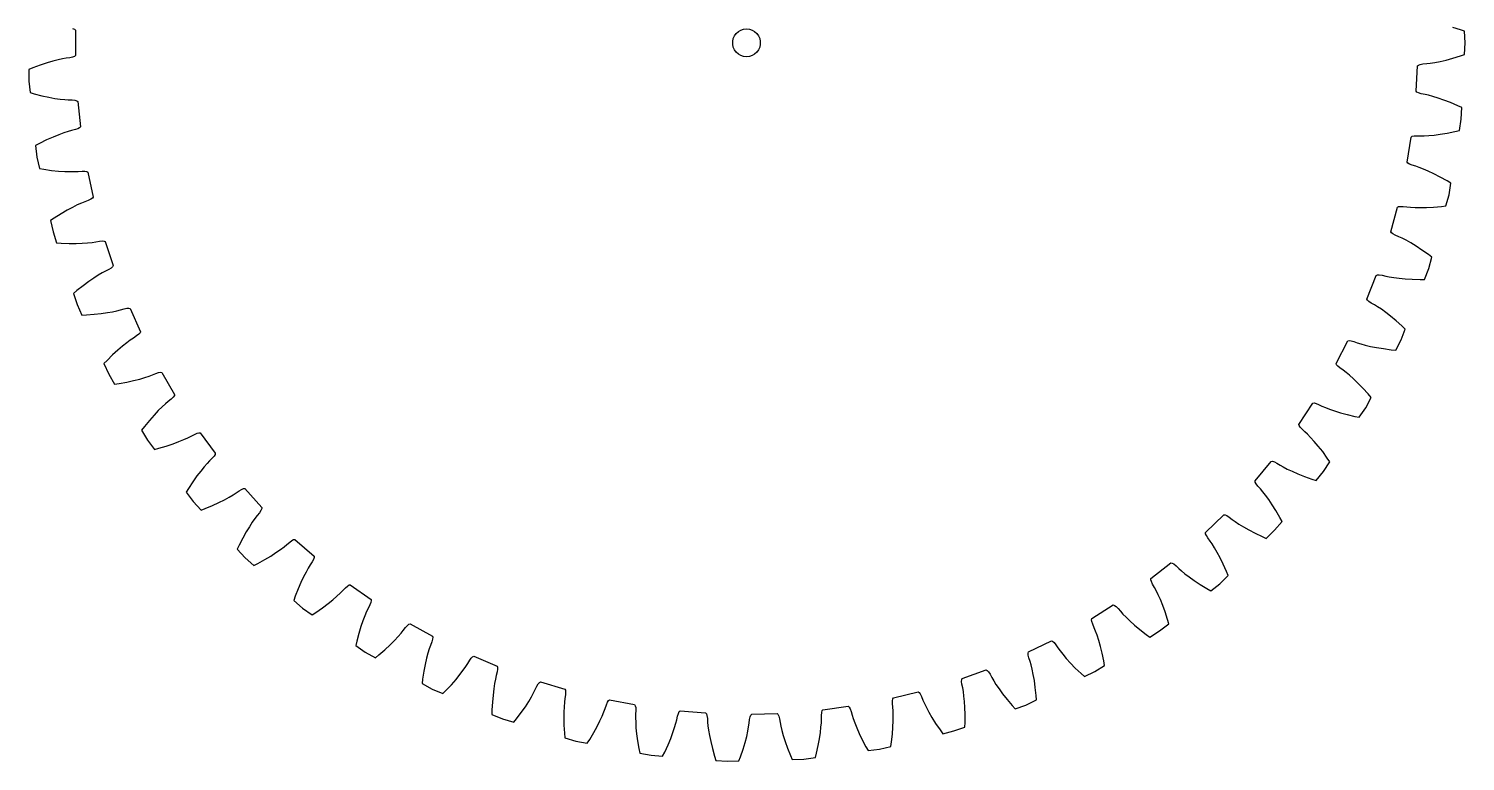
# Model space of a CAD drawing. Header units: metres. Extents: x -78 to 78, y -78 to 78.
# Drawn here: x -77.6 to 77.7, y -77.6 to 1.5 of the extents above; entities that cross this region are included whole.
import ezdxf

# ---------------------------------------------------------------- set-up
doc = ezdxf.new("R2010")
doc.units = ezdxf.units.M

msp = doc.modelspace()

# ---------------------------------------------------------------- linework, layer by layer
for p, q in [((77.14, 1.41), (76.33, 1.66)), ((-72.82, 1.55), (-72.62, 1.47)), ((-72.62, 1.47), (-72.52, 1.38)), ((-72.52, 1.38), (-72.52, -1.38)), ((-1.49, 0.16), (-1.43, 0.46)), ((-1.49, -0.16), (-1.49, 0.16)), ((-1.43, 0.46), (-1.3, 0.75)), ((-1.3, 0.75), (-1.11, 1)), ((-1.11, 1), (-0.88, 1.21)), ((-0.88, 1.21), (-0.61, 1.37)), ((-0.61, 1.37), (-0.31, 1.47)), ((-0.31, 1.47), (0, 1.5)), ((0, 1.5), (0.31, 1.47)), ((0.31, 1.47), (0.61, 1.37)), ((0.61, 1.37), (0.88, 1.21)), ((0.88, 1.21), (1.11, 1)), ((1.11, 1), (1.3, 0.75)), ((1.3, 0.75), (1.43, 0.46)), ((1.43, 0.46), (1.49, 0.16)), ((1.49, 0.16), (1.49, -0.16)), ((77.6, 1.25), (77.14, 1.41)), ((77.67, 0), (77.6, 1.25)), ((77.6, -1.25), (77.67, 0)), ((-72.82, -1.55), (-73.11, -1.61)), ((-72.62, -1.47), (-72.82, -1.55)), ((-72.52, -1.38), (-72.62, -1.47)), ((-1.43, -0.46), (-1.49, -0.16)), ((-1.3, -0.75), (-1.43, -0.46)), ((-1.11, -1), (-1.3, -0.75)), ((-0.88, -1.21), (-1.11, -1)), ((-0.61, -1.37), (-0.88, -1.21)), ((-0.31, -1.47), (-0.61, -1.37)), ((0, -1.5), (-0.31, -1.47)), ((0.31, -1.47), (0, -1.5)), ((0.61, -1.37), (0.31, -1.47)), ((0.88, -1.21), (0.61, -1.37)), ((1.11, -1), (0.88, -1.21)), ((1.3, -0.75), (1.11, -1)), ((1.43, -0.46), (1.3, -0.75)), ((1.49, -0.16), (1.43, -0.46)), ((76.33, -1.66), (77.14, -1.41)), ((77.14, -1.41), (77.6, -1.25)), ((-77.11, -2.7), (-77.56, -2.88)), ((-77.56, -2.88), (-77.56, -4.13)), ((-76.31, -2.4), (-77.11, -2.7)), ((-75.58, -2.17), (-76.31, -2.4)), ((-74.94, -1.98), (-75.58, -2.17)), ((-74.38, -1.84), (-74.94, -1.98)), ((-73.9, -1.74), (-74.38, -1.84)), ((-73.51, -1.67), (-73.9, -1.74)), ((-73.11, -1.61), (-73.51, -1.67)), ((72.35, -5.23), (72.5, -2.49)), ((72.5, -2.49), (72.6, -2.4)), ((72.6, -2.4), (72.8, -2.33)), ((72.8, -2.33), (73.09, -2.28)), ((73.09, -2.28), (73.5, -2.24)), ((73.5, -2.24), (73.89, -2.2)), ((73.89, -2.2), (74.37, -2.12)), ((74.37, -2.12), (74.94, -2.01)), ((74.94, -2.01), (75.59, -1.86)), ((75.59, -1.86), (76.33, -1.66)), ((-77.56, -4.13), (-77.42, -5.38)), ((-77.42, -5.38), (-76.96, -5.51)), ((-76.96, -5.51), (-76.13, -5.72)), ((-76.13, -5.72), (-75.38, -5.88)), ((-75.38, -5.88), (-74.72, -6)), ((-74.72, -6), (-74.15, -6.08)), ((-74.15, -6.08), (-73.67, -6.13)), ((-73.67, -6.13), (-73.28, -6.15)), ((-73.28, -6.15), (-72.87, -6.17)), ((-72.87, -6.17), (-72.57, -6.2)), ((-72.57, -6.2), (-72.37, -6.26)), ((72.44, -5.33), (72.35, -5.23)), ((72.63, -5.42), (72.44, -5.33)), ((72.92, -5.5), (72.63, -5.42)), ((73.32, -5.58), (72.92, -5.5)), ((73.71, -5.67), (73.32, -5.58)), ((74.18, -5.8), (73.71, -5.67)), ((74.73, -5.97), (74.18, -5.8)), ((75.36, -6.19), (74.73, -5.97)), ((76.07, -6.46), (75.36, -6.19)), ((-72.37, -6.26), (-72.26, -6.34)), ((-72.26, -6.34), (-71.97, -9.08)), ((76.85, -6.8), (76.07, -6.46)), ((77.29, -7), (76.85, -6.8)), ((77.23, -8.26), (77.29, -7)), ((-72.24, -9.28), (-72.52, -9.38)), ((-72.06, -9.18), (-72.24, -9.28)), ((-71.97, -9.08), (-72.06, -9.18)), ((77.03, -9.49), (77.23, -8.26)), ((-75.62, -10.5), (-76.38, -10.88)), ((-74.92, -10.19), (-75.62, -10.5)), ((-74.3, -9.93), (-74.92, -10.19)), ((-73.76, -9.74), (-74.3, -9.93)), ((-73.3, -9.58), (-73.76, -9.74)), ((-72.92, -9.47), (-73.3, -9.58)), ((-72.52, -9.38), (-72.92, -9.47)), ((71.38, -12.89), (71.82, -10.18)), ((71.82, -10.18), (71.93, -10.1)), ((71.93, -10.1), (72.14, -10.05)), ((72.14, -10.05), (72.44, -10.04)), ((72.44, -10.04), (72.84, -10.04)), ((72.84, -10.04), (73.24, -10.04)), ((73.24, -10.04), (73.72, -10.01)), ((73.72, -10.01), (74.3, -9.97)), ((74.3, -9.97), (74.96, -9.88)), ((74.96, -9.88), (75.72, -9.77)), ((75.72, -9.77), (76.55, -9.6)), ((76.55, -9.6), (77.03, -9.49)), ((-76.38, -10.88), (-76.81, -11.11)), ((-76.81, -11.11), (-76.68, -12.35)), ((-76.68, -12.35), (-76.41, -13.58)), ((-76.41, -13.58), (-75.94, -13.66)), ((-75.94, -13.66), (-75.09, -13.78)), ((-75.09, -13.78), (-74.33, -13.86)), ((-74.33, -13.86), (-73.66, -13.91)), ((-73.66, -13.91), (-73.09, -13.92)), ((-73.09, -13.92), (-72.6, -13.92)), ((-72.6, -13.92), (-72.21, -13.91)), ((-72.21, -13.91), (-71.8, -13.88)), ((-71.8, -13.88), (-71.5, -13.88)), ((-71.5, -13.88), (-71.29, -13.92)), ((-71.29, -13.92), (-71.18, -13.99)), ((71.46, -13), (71.38, -12.89)), ((71.64, -13.11), (71.46, -13)), ((71.92, -13.22), (71.64, -13.11)), ((72.31, -13.34), (71.92, -13.22)), ((72.69, -13.47), (72.31, -13.34)), ((73.14, -13.65), (72.69, -13.47)), ((73.67, -13.88), (73.14, -13.65)), ((74.28, -14.16), (73.67, -13.88)), ((-71.18, -13.99), (-70.6, -16.68)), ((74.95, -14.51), (74.28, -14.16)), ((75.7, -14.93), (74.95, -14.51)), ((76.11, -15.18), (75.7, -14.93)), ((75.91, -16.42), (76.11, -15.18)), ((-71.12, -17.03), (-71.5, -17.17)), ((-70.85, -16.9), (-71.12, -17.03)), ((-70.67, -16.78), (-70.85, -16.9)), ((-70.6, -16.68), (-70.67, -16.78)), ((75.58, -17.63), (75.91, -16.42)), ((-74.07, -18.48), (-74.8, -18.94)), ((-73.42, -18.09), (-74.07, -18.48)), ((-72.83, -17.78), (-73.42, -18.09)), ((-72.31, -17.52), (-72.83, -17.78)), ((-71.87, -17.32), (-72.31, -17.52)), ((-71.5, -17.17), (-71.87, -17.32)), ((69.61, -20.41), (70.33, -17.75)), ((70.33, -17.75), (70.45, -17.69)), ((70.45, -17.69), (70.66, -17.67)), ((70.66, -17.67), (70.96, -17.68)), ((70.96, -17.68), (71.36, -17.73)), ((71.36, -17.73), (71.76, -17.77)), ((71.76, -17.77), (72.24, -17.79)), ((72.24, -17.79), (72.82, -17.81)), ((72.82, -17.81), (73.49, -17.8)), ((73.49, -17.8), (74.25, -17.76)), ((74.25, -17.76), (75.1, -17.69)), ((75.1, -17.69), (75.58, -17.63)), ((-74.8, -18.94), (-75.2, -19.21)), ((-75.2, -19.21), (-74.93, -20.43)), ((-74.93, -20.43), (-74.54, -21.62)), ((-74.54, -21.62), (-74.05, -21.66)), ((-74.05, -21.66), (-73.2, -21.68)), ((-73.2, -21.68), (-72.44, -21.68)), ((-72.44, -21.68), (-71.77, -21.66)), ((-71.77, -21.66), (-71.19, -21.61)), ((-71.19, -21.61), (-70.71, -21.56)), ((-70.71, -21.56), (-70.32, -21.5)), ((-70.32, -21.5), (-69.92, -21.43)), ((-69.92, -21.43), (-69.62, -21.4)), ((-69.62, -21.4), (-69.41, -21.42)), ((-69.41, -21.42), (-69.29, -21.47)), ((-69.29, -21.47), (-68.42, -24.08)), ((69.68, -20.52), (69.61, -20.41)), ((69.85, -20.65), (69.68, -20.52)), ((70.11, -20.79), (69.85, -20.65)), ((70.49, -20.95), (70.11, -20.79)), ((70.84, -21.12), (70.49, -20.95)), ((71.27, -21.34), (70.84, -21.12)), ((71.78, -21.63), (71.27, -21.34)), ((72.35, -21.98), (71.78, -21.63)), ((72.99, -22.39), (72.35, -21.98)), ((73.68, -22.89), (72.99, -22.39)), ((74.07, -23.18), (73.68, -22.89)), ((73.74, -24.39), (74.07, -23.18)), ((-69.27, -24.67), (-69.62, -24.86)), ((-68.9, -24.49), (-69.27, -24.67)), ((-68.65, -24.34), (-68.9, -24.49)), ((-68.49, -24.2), (-68.65, -24.34)), ((-68.42, -24.08), (-68.49, -24.2)), ((73.28, -25.56), (73.74, -24.39)), ((-71.69, -26.25), (-72.36, -26.78)), ((-71.08, -25.8), (-71.69, -26.25)), ((-70.52, -25.42), (-71.08, -25.8)), ((-70.04, -25.11), (-70.52, -25.42)), ((-69.62, -24.86), (-70.04, -25.11)), ((67.04, -27.69), (68.05, -25.13)), ((68.05, -25.13), (68.17, -25.08)), ((68.17, -25.08), (68.38, -25.08)), ((68.38, -25.08), (68.68, -25.12)), ((68.68, -25.12), (69.07, -25.22)), ((69.07, -25.22), (69.46, -25.29)), ((69.46, -25.29), (69.94, -25.37)), ((69.94, -25.37), (70.51, -25.45)), ((70.51, -25.45), (71.18, -25.51)), ((71.18, -25.51), (71.94, -25.55)), ((71.94, -25.55), (72.8, -25.57)), ((72.8, -25.57), (73.28, -25.56)), ((-72.36, -26.78), (-72.73, -27.09)), ((-72.73, -27.09), (-72.33, -28.28)), ((67.1, -27.81), (67.04, -27.69)), ((67.25, -27.96), (67.1, -27.81)), ((-72.33, -28.28), (-71.82, -29.42)), ((-71.82, -29.42), (-71.33, -29.41)), ((-71.33, -29.41), (-70.48, -29.34)), ((-70.48, -29.34), (-69.72, -29.26)), ((-69.72, -29.26), (-69.06, -29.16)), ((-69.06, -29.16), (-68.49, -29.06)), ((-68.49, -29.06), (-68.02, -28.95)), ((-68.02, -28.95), (-67.64, -28.86)), ((-67.64, -28.86), (-67.24, -28.74)), ((-67.24, -28.74), (-66.95, -28.68)), ((-66.95, -28.68), (-66.74, -28.67)), ((-66.74, -28.67), (-66.61, -28.72)), ((-66.61, -28.72), (-65.48, -31.22)), ((67.5, -28.13), (67.25, -27.96)), ((67.86, -28.33), (67.5, -28.13)), ((68.2, -28.53), (67.86, -28.33)), ((68.6, -28.8), (68.2, -28.53)), ((69.07, -29.13), (68.6, -28.8)), ((69.6, -29.54), (69.07, -29.13)), ((70.19, -30.03), (69.6, -29.54)), ((70.83, -30.59), (70.19, -30.03)), ((70.73, -32.09), (71.18, -30.93)), ((71.18, -30.93), (70.83, -30.59)), ((-66.97, -32.41), (-67.42, -32.77)), ((-66.58, -32.12), (-66.97, -32.41)), ((-66.25, -31.9), (-66.58, -32.12)), ((-65.91, -31.68), (-66.25, -31.9)), ((-65.67, -31.5), (-65.91, -31.68)), ((-65.53, -31.34), (-65.67, -31.5)), ((-65.48, -31.22), (-65.53, -31.34)), ((63.72, -34.66), (64.99, -32.22)), ((64.99, -32.22), (65.12, -32.18)), ((65.12, -32.18), (65.33, -32.2)), ((65.33, -32.2), (65.62, -32.28)), ((65.62, -32.28), (66, -32.41)), ((66, -32.41), (66.38, -32.53)), ((66.38, -32.53), (66.85, -32.66)), ((70.15, -33.21), (70.73, -32.09)), ((-68.49, -33.72), (-69.1, -34.32)), ((-67.93, -33.2), (-68.49, -33.72)), ((-67.42, -32.77), (-67.93, -33.2)), ((66.85, -32.66), (67.41, -32.8)), ((67.41, -32.8), (68.07, -32.93)), ((68.07, -32.93), (68.82, -33.05)), ((68.82, -33.05), (69.67, -33.16)), ((69.67, -33.16), (70.15, -33.21)), ((-69.1, -34.32), (-69.44, -34.67)), ((-69.44, -34.67), (-68.92, -35.81)), ((-63.81, -35.73), (-63.52, -35.63)), ((-63.52, -35.63), (-63.31, -35.6)), ((-63.31, -35.6), (-63.18, -35.63)), ((-63.18, -35.63), (-61.79, -38)), ((63.77, -34.79), (63.72, -34.66)), ((63.9, -34.95), (63.77, -34.79)), ((64.13, -35.14), (63.9, -34.95)), ((64.46, -35.38), (64.13, -35.14)), ((64.78, -35.62), (64.46, -35.38)), ((65.15, -35.93), (64.78, -35.62)), ((-68.92, -35.81), (-68.28, -36.89)), ((-68.28, -36.89), (-67.8, -36.82)), ((-67.8, -36.82), (-66.96, -36.67)), ((-66.96, -36.67), (-66.22, -36.5)), ((-66.22, -36.5), (-65.57, -36.34)), ((-65.57, -36.34), (-65.01, -36.17)), ((-65.01, -36.17), (-64.55, -36.02)), ((-64.55, -36.02), (-64.18, -35.88)), ((-64.18, -35.88), (-63.81, -35.73)), ((65.58, -36.31), (65.15, -35.93)), ((66.07, -36.77), (65.58, -36.31)), ((66.6, -37.32), (66.07, -36.77)), ((-62.49, -38.76), (-62.79, -39.02)), ((-62.17, -38.51), (-62.49, -38.76)), ((-61.95, -38.3), (-62.17, -38.51)), ((-61.82, -38.13), (-61.95, -38.3)), ((-61.79, -38), (-61.82, -38.13)), ((67.18, -37.95), (66.6, -37.32)), ((66.91, -39.43), (67.49, -38.32)), ((67.49, -38.32), (67.18, -37.95)), ((-64.02, -40.24), (-64.52, -40.81)), ((-63.56, -39.75), (-64.02, -40.24)), ((-63.15, -39.34), (-63.56, -39.75)), ((-62.79, -39.02), (-63.15, -39.34)), ((59.68, -41.24), (61.2, -38.95)), ((61.2, -38.95), (61.33, -38.92)), ((61.33, -38.92), (61.54, -38.96)), ((61.54, -38.96), (61.82, -39.07)), ((61.82, -39.07), (62.18, -39.25)), ((62.18, -39.25), (62.55, -39.4)), ((62.55, -39.4), (63, -39.58)), ((63, -39.58), (63.54, -39.78)), ((63.54, -39.78), (64.18, -39.98)), ((64.18, -39.98), (64.92, -40.18)), ((64.92, -40.18), (65.75, -40.38)), ((66.22, -40.47), (66.91, -39.43)), ((-65.06, -41.47), (-65.36, -41.85)), ((-65.36, -41.85), (-64.72, -42.93)), ((-64.52, -40.81), (-65.06, -41.47)), ((59.71, -41.37), (59.68, -41.24)), ((59.82, -41.54), (59.71, -41.37)), ((60.03, -41.76), (59.82, -41.54)), ((60.34, -42.03), (60.03, -41.76)), ((65.75, -40.38), (66.22, -40.47)), ((-64.72, -42.93), (-63.97, -43.94)), ((-62.69, -43.58), (-61.96, -43.34)), ((-61.96, -43.34), (-61.34, -43.1)), ((-61.34, -43.1), (-60.8, -42.88)), ((-60.8, -42.88), (-60.36, -42.68)), ((-60.36, -42.68), (-60.01, -42.5)), ((-60.01, -42.5), (-59.65, -42.31)), ((-59.65, -42.31), (-59.37, -42.18)), ((-59.37, -42.18), (-59.17, -42.13)), ((-59.17, -42.13), (-59.04, -42.15)), ((-59.04, -42.15), (-57.4, -44.36)), ((60.62, -42.3), (60.34, -42.03)), ((60.96, -42.65), (60.62, -42.3)), ((61.35, -43.08), (60.96, -42.65)), ((61.79, -43.59), (61.35, -43.08)), ((-63.97, -43.94), (-63.5, -43.82)), ((-63.5, -43.82), (-62.69, -43.58)), ((-57.72, -44.9), (-58.01, -45.18)), ((-57.53, -44.67), (-57.72, -44.9)), ((-57.42, -44.49), (-57.53, -44.67)), ((-57.4, -44.36), (-57.42, -44.49)), ((62.26, -44.18), (61.79, -43.59)), ((62.76, -44.87), (62.26, -44.18)), ((63.04, -45.27), (62.76, -44.87)), ((-58.97, -46.28), (-59.38, -46.81)), ((-58.61, -45.83), (-58.97, -46.28)), ((-58.29, -45.47), (-58.61, -45.83)), ((-58.01, -45.18), (-58.29, -45.47)), ((54.95, -47.35), (56.71, -45.23)), ((56.71, -45.23), (56.84, -45.22)), ((56.84, -45.22), (57.05, -45.28)), ((57.05, -45.28), (57.31, -45.42)), ((57.31, -45.42), (57.66, -45.63)), ((57.66, -45.63), (58, -45.83)), ((58, -45.83), (58.43, -46.06)), ((58.43, -46.06), (58.95, -46.3)), ((58.95, -46.3), (59.57, -46.57)), ((61.54, -47.28), (62.34, -46.32)), ((62.34, -46.32), (63.04, -45.27)), ((-59.82, -47.44), (-60.29, -48.15)), ((-59.38, -46.81), (-59.82, -47.44)), ((54.97, -47.48), (54.95, -47.35)), ((55.07, -47.67), (54.97, -47.48)), ((55.25, -47.9), (55.07, -47.67)), ((55.53, -48.21), (55.25, -47.9)), ((59.57, -46.57), (60.28, -46.85)), ((60.28, -46.85), (61.08, -47.14)), ((61.08, -47.14), (61.54, -47.28)), ((-60.29, -48.15), (-60.54, -48.56)), ((-60.54, -48.56), (-59.79, -49.57)), ((-59.79, -49.57), (-58.94, -50.49)), ((-57.01, -49.68), (-56.41, -49.38)), ((-56.41, -49.38), (-55.9, -49.1)), ((-55.9, -49.1), (-55.48, -48.85)), ((-55.48, -48.85), (-55.15, -48.64)), ((-55.15, -48.64), (-54.81, -48.41)), ((-54.81, -48.41), (-54.55, -48.26)), ((-54.55, -48.26), (-54.36, -48.18)), ((-54.36, -48.18), (-54.22, -48.18)), ((-54.22, -48.18), (-52.36, -50.21)), ((55.78, -48.51), (55.53, -48.21)), ((56.08, -48.89), (55.78, -48.51)), ((56.43, -49.35), (56.08, -48.89)), ((56.8, -49.91), (56.43, -49.35)), ((-58.94, -50.49), (-58.49, -50.32)), ((-58.49, -50.32), (-57.7, -49.99)), ((-57.7, -49.99), (-57.01, -49.68)), ((-52.88, -51.09), (-53.12, -51.41)), ((-52.63, -50.78), (-52.88, -51.09)), ((-52.46, -50.53), (-52.63, -50.78)), ((-52.37, -50.34), (-52.46, -50.53)), ((-52.36, -50.21), (-52.37, -50.34)), ((49.61, -52.92), (51.58, -51)), ((51.58, -51), (51.71, -51.01)), ((51.71, -51.01), (51.91, -51.09)), ((51.91, -51.09), (52.16, -51.25)), ((57.21, -50.55), (56.8, -49.91)), ((57.64, -51.29), (57.21, -50.55)), ((-53.72, -52.29), (-54.07, -52.86)), ((-53.4, -51.8), (-53.72, -52.29)), ((-53.12, -51.41), (-53.4, -51.8)), ((52.16, -51.25), (52.48, -51.5)), ((52.48, -51.5), (52.8, -51.74)), ((52.8, -51.74), (53.21, -52.01)), ((53.21, -52.01), (53.7, -52.31)), ((53.7, -52.31), (54.28, -52.64)), ((54.28, -52.64), (54.96, -52.99)), ((56.17, -53.56), (57.07, -52.68)), ((57.07, -52.68), (57.87, -51.72)), ((57.87, -51.72), (57.64, -51.29)), ((-54.83, -54.28), (-55.03, -54.72)), ((-54.44, -53.53), (-54.83, -54.28)), ((-54.07, -52.86), (-54.44, -53.53)), ((-49.97, -54.47), (-49.67, -54.23)), ((-49.67, -54.23), (-49.36, -53.96)), ((-49.36, -53.96), (-49.12, -53.78)), ((-49.12, -53.78), (-48.93, -53.69)), ((-48.93, -53.69), (-48.79, -53.67)), ((-48.79, -53.67), (-46.72, -55.49)), ((49.61, -53.05), (49.61, -52.92)), ((49.69, -53.25), (49.61, -53.05)), ((49.85, -53.51), (49.69, -53.25)), ((50.09, -53.84), (49.85, -53.51)), ((50.31, -54.16), (50.09, -53.84)), ((50.57, -54.57), (50.31, -54.16)), ((54.96, -52.99), (55.72, -53.36)), ((55.72, -53.36), (56.17, -53.56)), ((-55.03, -54.72), (-54.18, -55.65)), ((-54.18, -55.65), (-53.24, -56.47)), ((-52.81, -56.25), (-52.06, -55.84)), ((-52.06, -55.84), (-51.4, -55.46)), ((-51.4, -55.46), (-50.84, -55.09)), ((-50.84, -55.09), (-50.36, -54.76)), ((-50.36, -54.76), (-49.97, -54.47)), ((-46.79, -55.82), (-46.93, -56.08)), ((-46.72, -55.62), (-46.79, -55.82)), ((-46.72, -55.49), (-46.72, -55.62)), ((50.86, -55.07), (50.57, -54.57)), ((51.18, -55.66), (50.86, -55.07)), ((51.51, -56.35), (51.18, -55.66)), ((-53.24, -56.47), (-52.81, -56.25)), ((-47.59, -57.19), (-47.86, -57.7)), ((-47.36, -56.76), (-47.59, -57.19)), ((-47.15, -56.42), (-47.36, -56.76)), ((-46.93, -56.08), (-47.15, -56.42)), ((43.7, -57.89), (45.87, -56.19)), ((45.87, -56.19), (46, -56.22)), ((46, -56.22), (46.18, -56.32)), ((46.18, -56.32), (46.42, -56.51)), ((46.42, -56.51), (46.71, -56.79)), ((46.71, -56.79), (47, -57.05)), ((47, -57.05), (47.38, -57.37)), ((47.38, -57.37), (47.83, -57.72)), ((51.86, -57.13), (51.51, -56.35)), ((52.04, -57.58), (51.86, -57.13)), ((-48.14, -58.31), (-48.44, -59.01)), ((-47.86, -57.7), (-48.14, -58.31)), ((-43.62, -59.2), (-43.34, -58.9)), ((-43.34, -58.9), (-43.12, -58.7)), ((-43.12, -58.7), (-42.94, -58.58)), ((-42.94, -58.58), (-42.81, -58.56)), ((-42.81, -58.56), (-40.56, -60.14)), ((43.69, -58.03), (43.7, -57.89)), ((43.75, -58.23), (43.69, -58.03)), ((43.88, -58.5), (43.75, -58.23)), ((44.08, -58.85), (43.88, -58.5)), ((44.27, -59.2), (44.08, -58.85)), ((47.83, -57.72), (48.38, -58.11)), ((48.38, -58.11), (49.01, -58.54)), ((49.01, -58.54), (49.74, -58.98)), ((49.74, -58.98), (50.16, -59.22)), ((50.16, -59.22), (51.15, -58.45)), ((51.15, -58.45), (52.04, -57.58)), ((-48.75, -59.8), (-48.9, -60.26)), ((-48.9, -60.26), (-47.96, -61.09)), ((-48.44, -59.01), (-48.75, -59.8)), ((-45.22, -60.6), (-44.69, -60.18)), ((-44.69, -60.18), (-44.26, -59.81)), ((-44.26, -59.81), (-43.9, -59.48)), ((-43.9, -59.48), (-43.62, -59.2)), ((-40.59, -60.48), (-40.7, -60.75)), ((-40.54, -60.27), (-40.59, -60.48)), ((-40.56, -60.14), (-40.54, -60.27)), ((44.48, -59.64), (44.27, -59.2)), ((44.72, -60.17), (44.48, -59.64)), ((44.97, -60.79), (44.72, -60.17)), ((-47.96, -61.09), (-46.94, -61.81)), ((-46.94, -61.81), (-46.53, -61.55)), ((-46.53, -61.55), (-45.83, -61.06)), ((-45.83, -61.06), (-45.22, -60.6)), ((-41.25, -61.92), (-41.45, -62.46)), ((-41.06, -61.47), (-41.25, -61.92)), ((-40.89, -61.12), (-41.06, -61.47)), ((-40.7, -60.75), (-40.89, -61.12)), ((37.3, -62.21), (39.63, -60.75)), ((39.63, -60.75), (39.76, -60.79)), ((39.76, -60.79), (39.94, -60.91)), ((39.94, -60.91), (40.15, -61.12)), ((40.15, -61.12), (40.41, -61.43)), ((40.41, -61.43), (40.67, -61.73)), ((40.67, -61.73), (41.01, -62.08)), ((41.01, -62.08), (41.43, -62.48)), ((45.23, -61.5), (44.97, -60.79)), ((45.49, -62.31), (45.23, -61.5)), ((-41.67, -63.09), (-41.89, -63.82)), ((-41.45, -62.46), (-41.67, -63.09)), ((-37.33, -63.81), (-37.08, -63.5)), ((-37.08, -63.5), (-36.84, -63.17)), ((-36.84, -63.17), (-36.64, -62.95)), ((-36.64, -62.95), (-36.47, -62.82)), ((-36.47, -62.82), (-36.35, -62.78)), ((-36.35, -62.78), (-33.94, -64.11)), ((37.28, -62.34), (37.3, -62.21)), ((37.31, -62.55), (37.28, -62.34)), ((37.41, -62.83), (37.31, -62.55)), ((37.58, -63.21), (37.41, -62.83)), ((37.73, -63.57), (37.58, -63.21)), ((37.89, -64.03), (37.73, -63.57)), ((41.43, -62.48), (41.93, -62.93)), ((41.93, -62.93), (42.51, -63.41)), ((42.51, -63.41), (43.19, -63.94)), ((43.58, -64.22), (44.64, -63.56)), ((44.64, -63.56), (45.63, -62.78)), ((45.63, -62.78), (45.49, -62.31)), ((-42.11, -64.65), (-42.22, -65.12)), ((-42.22, -65.12), (-41.2, -65.84)), ((-41.89, -63.82), (-42.11, -64.65)), ((-39.08, -65.59), (-38.52, -65.07)), ((-38.52, -65.07), (-38.04, -64.59)), ((-38.04, -64.59), (-37.65, -64.17)), ((-37.65, -64.17), (-37.33, -63.81)), ((-34.16, -65.12), (-34.29, -65.49)), ((-34.01, -64.74), (-34.16, -65.12)), ((-33.93, -64.45), (-34.01, -64.74)), ((-33.94, -64.11), (-33.91, -64.24)), ((-33.91, -64.24), (-33.93, -64.45)), ((30.48, -65.82), (32.95, -64.62)), ((32.95, -64.62), (33.08, -64.67)), ((33.08, -64.67), (33.24, -64.81)), ((33.24, -64.81), (33.42, -65.04)), ((33.42, -65.04), (33.65, -65.38)), ((38.07, -64.58), (37.89, -64.03)), ((38.25, -65.22), (38.07, -64.58)), ((43.19, -63.94), (43.58, -64.22)), ((-41.2, -65.84), (-40.1, -66.45)), ((-40.1, -66.45), (-39.72, -66.14)), ((-39.72, -66.14), (-39.08, -65.59)), ((-34.58, -66.51), (-34.73, -67.17)), ((-34.43, -65.95), (-34.58, -66.51)), ((-34.29, -65.49), (-34.43, -65.95)), ((-30.12, -67.08), (-29.91, -66.73)), ((-29.91, -66.73), (-29.74, -66.49)), ((-29.74, -66.49), (-29.59, -66.34)), ((-29.59, -66.34), (-29.47, -66.28)), ((-29.47, -66.28), (-26.93, -67.35)), ((30.44, -65.95), (30.48, -65.82)), ((30.45, -66.16), (30.44, -65.95)), ((30.52, -66.45), (30.45, -66.16)), ((30.65, -66.84), (30.52, -66.45)), ((33.65, -65.38), (33.88, -65.7)), ((33.88, -65.7), (34.18, -66.08)), ((34.18, -66.08), (34.55, -66.53)), ((34.55, -66.53), (35, -67.03)), ((38.44, -65.96), (38.25, -65.22)), ((38.61, -66.8), (38.44, -65.96)), ((-34.87, -67.91), (-35, -68.76)), ((-34.73, -67.17), (-34.87, -67.91)), ((-31.38, -68.79), (-30.96, -68.27)), ((-30.96, -68.27), (-30.62, -67.81)), ((-30.62, -67.81), (-30.34, -67.41)), ((-30.34, -67.41), (-30.12, -67.08)), ((-26.94, -67.98), (-27.05, -68.38)), ((-26.89, -67.69), (-26.94, -67.98)), ((-26.93, -67.35), (-26.89, -67.48)), ((-26.89, -67.48), (-26.89, -67.69)), ((23.31, -68.69), (25.9, -67.76)), ((25.9, -67.76), (26.02, -67.82)), ((26.02, -67.82), (26.16, -67.97)), ((26.16, -67.97), (26.32, -68.23)), ((26.32, -68.23), (26.51, -68.59)), ((30.75, -67.22), (30.65, -66.84)), ((30.87, -67.69), (30.75, -67.22)), ((30.99, -68.26), (30.87, -67.69)), ((31.11, -68.92), (30.99, -68.26)), ((35, -67.03), (35.53, -67.57)), ((35.53, -67.57), (36.15, -68.16)), ((36.15, -68.16), (36.51, -68.49)), ((36.51, -68.49), (37.63, -67.94)), ((37.63, -67.94), (38.7, -67.28)), ((38.7, -67.28), (38.61, -66.8)), ((-35, -68.76), (-35.06, -69.24)), ((-35.06, -69.24), (-33.96, -69.85)), ((-33.96, -69.85), (-32.81, -70.33)), ((-32.47, -69.99), (-31.88, -69.37)), ((-31.88, -69.37), (-31.38, -68.79)), ((-27.31, -69.81), (-27.39, -70.48)), ((-27.23, -69.24), (-27.31, -69.81)), ((-27.13, -68.76), (-27.23, -69.24)), ((-27.05, -68.38), (-27.13, -68.76)), ((-22.82, -69.9), (-22.65, -69.53)), ((-22.65, -69.53), (-22.5, -69.27)), ((-22.5, -69.27), (-22.37, -69.11)), ((-22.37, -69.11), (-22.25, -69.04)), ((-22.25, -69.04), (-19.62, -69.83)), ((-19.62, -69.83), (-19.56, -69.95)), ((23.25, -69.02), (23.26, -68.81)), ((23.28, -69.32), (23.25, -69.02)), ((23.26, -68.81), (23.31, -68.69)), ((23.37, -69.72), (23.28, -69.32)), ((23.44, -70.11), (23.37, -69.72)), ((26.51, -68.59), (26.71, -68.93)), ((26.71, -68.93), (26.96, -69.34)), ((26.96, -69.34), (27.29, -69.82)), ((27.29, -69.82), (27.68, -70.37)), ((31.21, -69.67), (31.11, -68.92)), ((31.29, -70.52), (31.21, -69.67)), ((-32.81, -70.33), (-32.47, -69.99)), ((-27.46, -71.24), (-27.5, -72.09)), ((-27.39, -70.48), (-27.46, -71.24)), ((-23.89, -71.74), (-23.53, -71.18)), ((-23.53, -71.18), (-23.23, -70.68)), ((-23.23, -70.68), (-23, -70.25)), ((-23, -70.25), (-22.82, -69.9)), ((-19.67, -71.26), (-19.71, -71.74)), ((-19.62, -70.87), (-19.67, -71.26)), ((-19.56, -70.46), (-19.62, -70.87)), ((-19.56, -69.95), (-19.54, -70.16)), ((-19.54, -70.16), (-19.56, -70.46)), ((-15.13, -71.55), (-15.01, -71.27)), ((-15.01, -71.27), (-14.9, -71.09)), ((-14.9, -71.09), (-14.79, -71.01)), ((-14.79, -71.01), (-12.09, -71.52)), ((15.78, -71.1), (15.81, -70.9)), ((15.78, -71.4), (15.78, -71.1)), ((15.81, -70.9), (15.88, -70.78)), ((15.88, -70.78), (18.55, -70.13)), ((18.55, -70.13), (18.66, -70.2)), ((18.66, -70.2), (18.78, -70.37)), ((18.78, -70.37), (18.92, -70.64)), ((18.92, -70.64), (19.07, -71.02)), ((19.07, -71.02), (19.23, -71.38)), ((19.23, -71.38), (19.44, -71.82)), ((23.5, -70.59), (23.44, -70.11)), ((23.56, -71.17), (23.5, -70.59)), ((23.6, -71.84), (23.56, -71.17)), ((27.68, -70.37), (28.15, -70.97)), ((28.15, -70.97), (28.69, -71.62)), ((30.2, -71.56), (31.33, -71.01)), ((31.33, -71.01), (31.29, -70.52)), ((-27.5, -72.09), (-27.5, -72.57)), ((-27.5, -72.57), (-26.35, -73.06)), ((-24.84, -73.05), (-24.33, -72.36)), ((-24.33, -72.36), (-23.89, -71.74)), ((-19.74, -72.32), (-19.75, -72.99)), ((-19.71, -71.74), (-19.74, -72.32)), ((-15.83, -73.27), (-15.59, -72.75)), ((-15.59, -72.75), (-15.4, -72.3)), ((-15.4, -72.3), (-15.26, -71.93)), ((-15.26, -71.93), (-15.13, -71.55)), ((-12.09, -71.52), (-12.02, -71.64)), ((-12.02, -71.64), (-11.97, -71.84)), ((-11.96, -72.14), (-11.98, -72.55)), ((-11.98, -72.55), (-11.98, -72.95)), ((-11.98, -72.95), (-11.97, -73.43)), ((-11.97, -71.84), (-11.96, -72.14)), ((-7.53, -73.15), (-7.44, -72.75)), ((-7.44, -72.75), (-7.35, -72.46)), ((-7.35, -72.46), (-7.26, -72.27)), ((-7.26, -72.27), (-7.16, -72.18)), ((-7.16, -72.18), (-4.42, -72.4)), ((-4.42, -72.4), (-4.33, -72.51)), ((-4.33, -72.51), (-4.27, -72.71)), ((-4.27, -72.71), (-4.22, -73.01)), ((0.33, -73.13), (0.39, -72.83)), ((0.39, -72.83), (0.47, -72.64)), ((0.47, -72.64), (0.56, -72.54)), ((0.56, -72.54), (3.31, -72.46)), ((3.31, -72.46), (3.4, -72.56)), ((3.4, -72.56), (3.49, -72.75)), ((3.49, -72.75), (3.56, -73.04)), ((8.1, -72.68), (8.13, -72.38)), ((8.1, -73.09), (8.1, -72.68)), ((8.13, -72.38), (8.19, -72.17)), ((8.19, -72.17), (8.26, -72.07)), ((8.26, -72.07), (10.99, -71.7)), ((10.99, -71.7), (11.09, -71.79)), ((11.09, -71.79), (11.2, -71.97)), ((11.2, -71.97), (11.3, -72.25)), ((11.3, -72.25), (11.41, -72.64)), ((11.41, -72.64), (11.53, -73.02)), ((15.82, -71.81), (15.78, -71.4)), ((15.85, -72.2), (15.82, -71.81)), ((15.86, -72.69), (15.85, -72.2)), ((15.86, -73.27), (15.86, -72.69)), ((19.44, -71.82), (19.71, -72.33)), ((19.71, -72.33), (20.04, -72.91)), ((20.04, -72.91), (20.44, -73.56)), ((23.63, -72.6), (23.6, -71.84)), ((23.62, -73.45), (23.63, -72.6)), ((28.69, -71.62), (29.02, -71.98)), ((29.02, -71.98), (30.2, -71.56)), ((-26.35, -73.06), (-25.15, -73.42)), ((-25.15, -73.42), (-24.84, -73.05)), ((-19.75, -72.99), (-19.73, -73.75)), ((-19.73, -73.75), (-19.68, -74.6)), ((-16.5, -74.54), (-16.13, -73.87)), ((-16.13, -73.87), (-15.83, -73.27)), ((-11.97, -73.43), (-11.94, -74.01)), ((-11.94, -74.01), (-11.88, -74.68)), ((-7.95, -74.54), (-7.77, -73.99)), ((-7.77, -73.99), (-7.63, -73.53)), ((-7.63, -73.53), (-7.53, -73.15)), ((-4.22, -73.01), (-4.2, -73.41)), ((-4.2, -73.41), (-4.16, -73.81)), ((-4.16, -73.81), (-4.1, -74.29)), ((-4.1, -74.29), (-4.01, -74.86)), ((0.02, -74.97), (0.14, -74.4)), ((0.14, -74.4), (0.23, -73.92)), ((0.23, -73.92), (0.29, -73.53)), ((0.29, -73.53), (0.33, -73.13)), ((3.56, -73.04), (3.63, -73.44)), ((3.63, -73.44), (3.71, -73.83)), ((3.71, -73.83), (3.82, -74.3)), ((3.82, -74.3), (3.97, -74.86)), ((7.98, -74.54), (8.05, -73.96)), ((8.05, -73.96), (8.09, -73.48)), ((8.09, -73.48), (8.1, -73.09)), ((11.53, -73.02), (11.7, -73.48)), ((11.7, -73.48), (11.91, -74.01)), ((11.91, -74.01), (12.18, -74.63)), ((15.78, -74.7), (15.83, -73.94)), ((15.83, -73.94), (15.86, -73.27)), ((20.44, -73.56), (20.92, -74.26)), ((20.92, -74.26), (21.2, -74.66)), ((21.2, -74.66), (22.42, -74.36)), ((22.42, -74.36), (23.6, -73.94)), ((23.6, -73.94), (23.62, -73.45)), ((-19.68, -74.6), (-19.63, -75.09)), ((-19.63, -75.09), (-18.43, -75.45)), ((-18.43, -75.45), (-17.2, -75.68)), ((-17.2, -75.68), (-16.94, -75.27)), ((-16.94, -75.27), (-16.5, -74.54)), ((-11.88, -74.68), (-11.78, -75.43)), ((-11.78, -75.43), (-11.64, -76.27)), ((-8.84, -76.65), (-8.48, -75.87)), ((-8.48, -75.87), (-8.19, -75.17)), ((-8.19, -75.17), (-7.95, -74.54)), ((-4.01, -74.86), (-3.87, -75.51)), ((-3.87, -75.51), (-3.69, -76.25)), ((-0.37, -76.34), (-0.15, -75.61)), ((-0.15, -75.61), (0.02, -74.97)), ((3.97, -74.86), (4.18, -75.5)), ((4.18, -75.5), (4.43, -76.22)), ((7.56, -76.78), (7.75, -75.95)), ((7.75, -75.95), (7.89, -75.2)), ((7.89, -75.2), (7.98, -74.54)), ((12.18, -74.63), (12.51, -75.31)), ((12.51, -75.31), (12.91, -76.07)), ((14.39, -76.32), (15.61, -76.03)), ((15.61, -76.03), (15.68, -75.54)), ((15.68, -75.54), (15.78, -74.7)), ((-11.64, -76.27), (-11.54, -76.75)), ((-11.54, -76.75), (-10.31, -76.98)), ((-10.31, -76.98), (-9.06, -77.08)), ((-9.06, -77.08), (-8.84, -76.65)), ((-3.69, -76.25), (-3.46, -77.08)), ((-3.46, -77.08), (-3.32, -77.54)), ((-3.32, -77.54), (-2.07, -77.64)), ((-2.07, -77.64), (-0.81, -77.61)), ((-0.81, -77.61), (-0.64, -77.15)), ((-0.64, -77.15), (-0.37, -76.34)), ((4.43, -76.22), (4.75, -77.01)), ((4.75, -77.01), (4.94, -77.45)), ((4.94, -77.45), (6.2, -77.42)), ((6.2, -77.42), (7.44, -77.25)), ((7.44, -77.25), (7.56, -76.78)), ((12.91, -76.07), (13.15, -76.49)), ((13.15, -76.49), (14.39, -76.32))]:
    msp.add_line(p, q)

doc.saveas('drawing.dxf')
